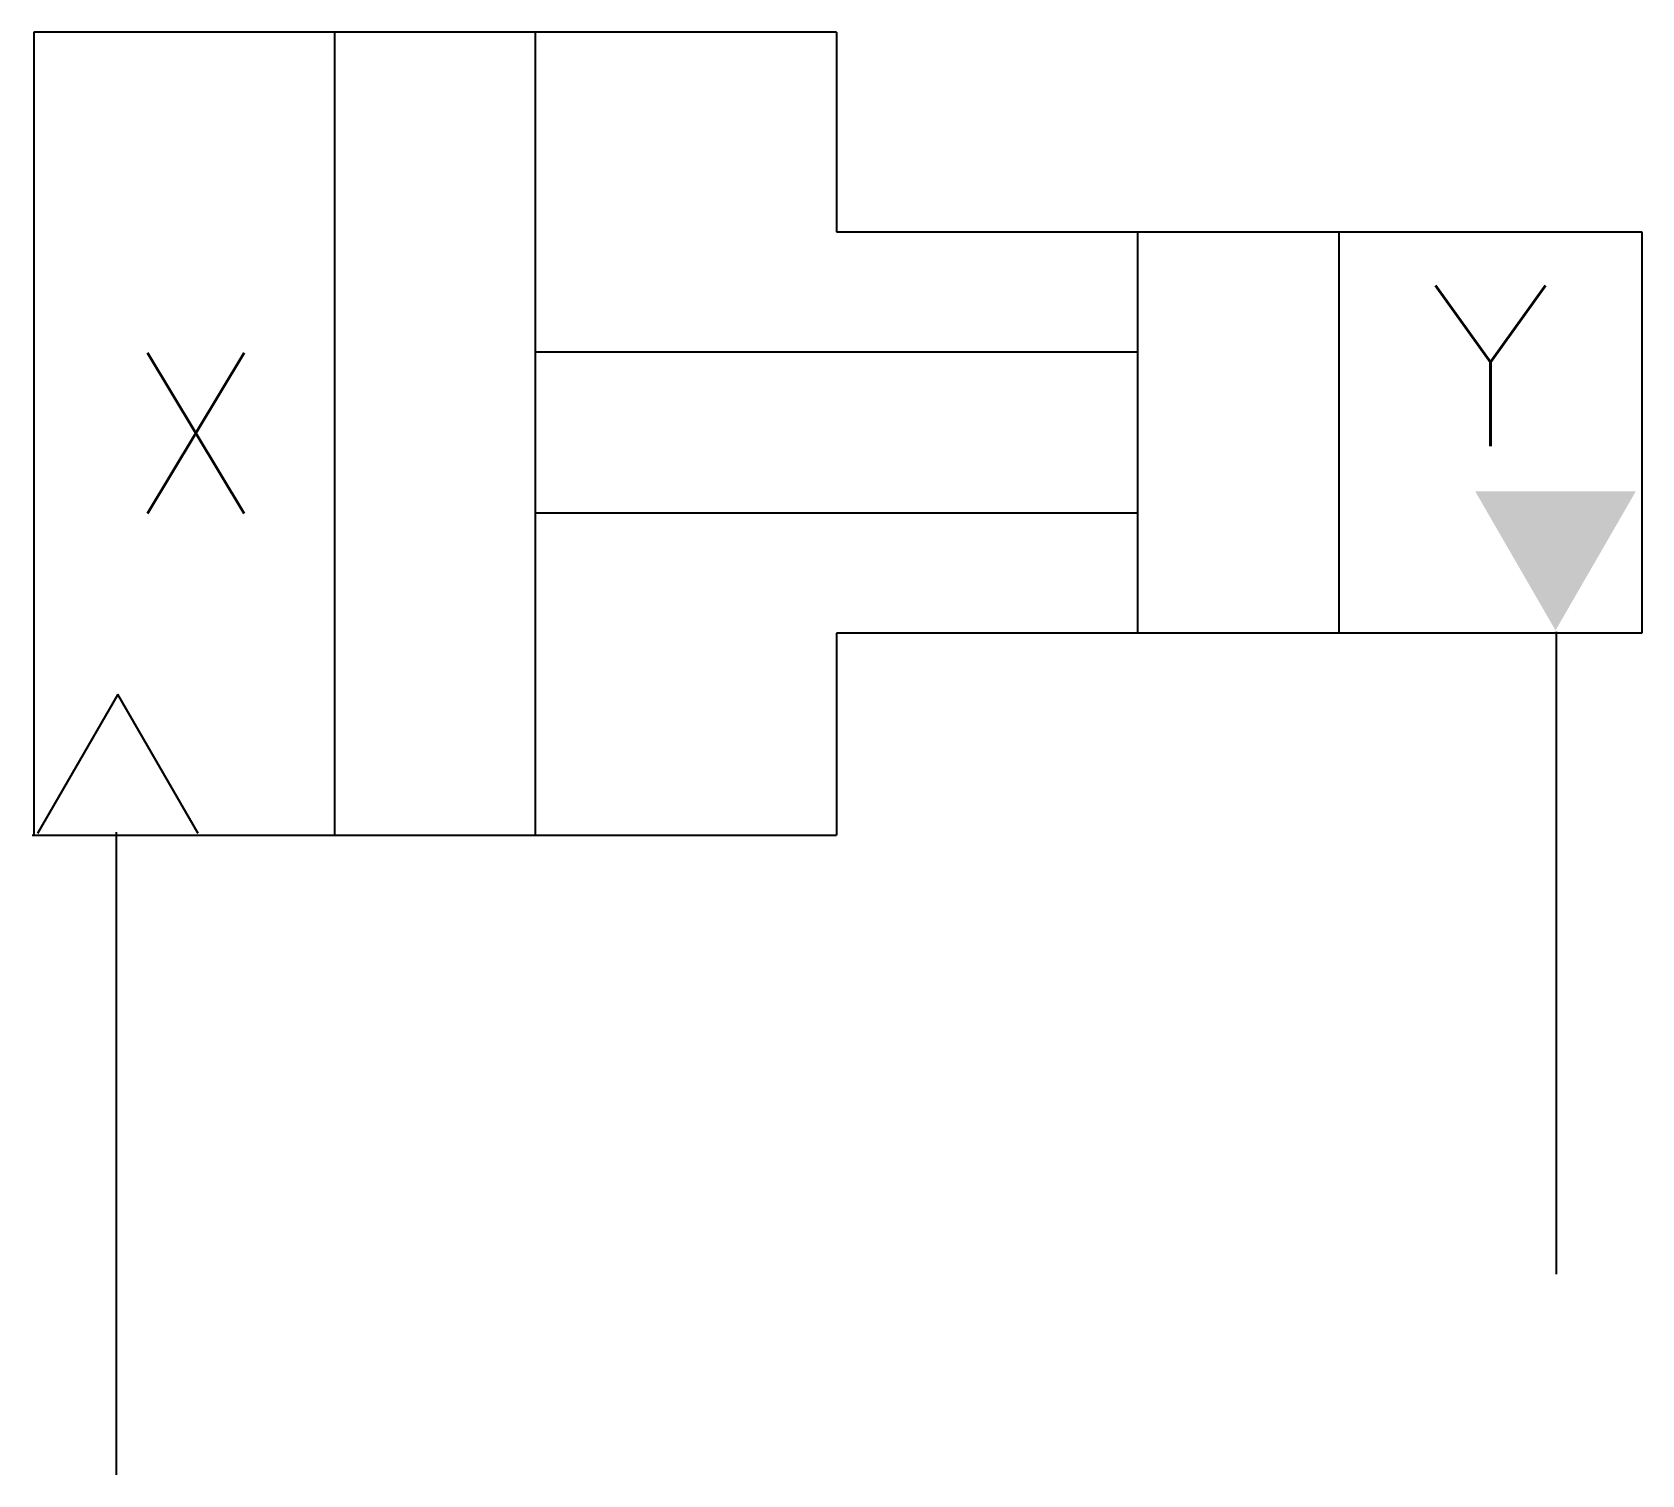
# Model space of a CAD drawing. Extents: x 878.3 to 898.4, y 189.4 to 207.3.
import ezdxf

# ---------------------------------------------------------------- set-up
doc = ezdxf.new("R2010")
doc.units = 0
doc.header["$LTSCALE"] = 5
doc.header["$MEASUREMENT"] = 0
doc.layers.add('11', color=1, linetype='CONTINUOUS')
doc.layers.add('12', color=2, linetype='CONTINUOUS')
doc.styles.add('HZ', font='txt', dxfattribs={"bigfont": 'hztxt'})

msp = doc.modelspace()

# ---------------------------------------------------------------- linework, layer by layer
at = {"layer": '11'}
for p, q in [((888.347, 207.343), (878.353, 207.343)), ((878.353, 207.343), (878.353, 197.343)), ((882.096, 207.343), (882.096, 197.343)), ((884.596, 207.343), (884.596, 197.343)), ((888.347, 207.343), (888.347, 204.859)), ((888.347, 204.859), (898.373, 204.859)), ((892.1, 199.859), (892.1, 204.859)), ((894.6, 204.859), (894.6, 199.859)), ((898.373, 204.859), (898.373, 199.859)), ((892.1, 203.36), (884.596, 203.36)), ((884.596, 201.36), (892.1, 201.36)), ((888.347, 199.859), (888.347, 197.343)), ((898.373, 199.859), (888.347, 199.859)), ((897.307, 199.878), (897.307, 191.878)), ((879.4, 199.096), (878.4, 197.364)), ((880.4, 197.364), (879.4, 199.096)), ((878.334, 197.343), (888.347, 197.343)), ((879.38, 197.38), (879.38, 189.38))]:
    msp.add_line(p, q, dxfattribs=at)
at = {"layer": '12'}
msp.add_solid([(897.299, 199.894), (896.299, 201.626), (898.299, 201.626)], dxfattribs=at)

# ---------------------------------------------------------------- texts
at = {"layer": '12', "style": 'HZ'}
for s, p in [('Y', (895.718, 202.187)), ('X', (879.514, 201.349))]:
    msp.add_text(s, height=2, dxfattribs=at).set_placement(p)

doc.saveas('drawing.dxf')
